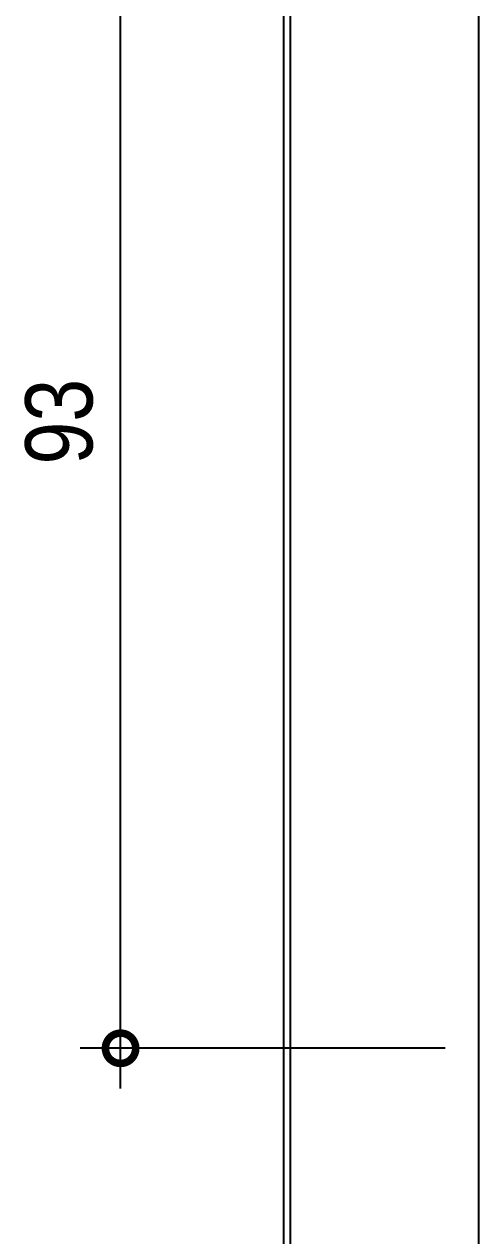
# Model space of a CAD drawing. Header units: metres. Extents: x 3 to 168, y -142 to 28.
# Drawn here: x 97.736 to 98.074, y -80.422 to -79.521 of the extents above; entities that cross this region are included whole.
import ezdxf

# ---------------------------------------------------------------- set-up
doc = ezdxf.new("R2010")
doc.units = ezdxf.units.M
for name, color, linetype in [('ARQ-ALV ACAB', 4, 'Continuous'), ('ARQ-ALV OSSO', 5, 'Continuous'), ('ARQ-DIM', 2, 'Continuous')]:
    doc.layers.add(name, color=color, linetype=linetype)
doc.styles.add('Adesa', font='ARIALN.TTF')
doc.dimstyles.new('ADESA 1-0025', dxfattribs={"dimtxt": 0.05, "dimasz": 0.045, "dimexe": 0.03, "dimexo": 0.04, "dimgap": 0.02, "dimtad": 1, "dimtoh": 1, "dimdec": 0, "dimlfac": 100, "dimzin": 4, "dimtxsty": 'Adesa', "dimblk": 'DOTSMALL', "dimcen": 1, "dimdle": 0.03, "dimclrd": 1, "dimclre": 1, "dimclrt": 256, "dimazin": 1, "dimtm": 1e-09, "dimtfac": 1, "dimtdec": 0, "dimtix": 1, "dimtmove": 2, "dimatfit": 0, "dimldrblk": 'DOTSMALL', "dimfxl": 0.8, "dimtvp": 2, "dimtolj": 1, "dimtzin": 0, "dimarcsym": 0})

# ---------------------------------------------------------------- blocks, each defined once
blk = doc.blocks.new('_DotSmall')
at = {"color": 0, "linetype": 'ByBlock', "const_width": 0.5}
blk.add_lwpolyline([(-0.0625, 0, 1), (0.0625, 0, 1)], format="xyb", close=True, dxfattribs=at)
blk = doc.blocks.new('*D318')
at = {"layer": 'ARQ-DIM', "color": 1, "lineweight": -2, "transparency": 16777216}
for p, q in [((97.80753, -80.31232), (97.80753, -79.3207)), ((98.0492, -79.3507), (97.77753, -79.3507)), ((98.04875, -80.28232), (97.77753, -80.28232))]:
    blk.add_line(p, q, dxfattribs=at)
at = {"layer": 'Defpoints', "color": 0, "transparency": 16777216}
for p in [(97.80753, -79.3507), (98.0892, -79.3507, -0.0002), (98.08875, -80.28232, -0.0002)]:
    blk.add_point(p, dxfattribs=at)
at = {"layer": 'ARQ-DIM', "color": 1, "lineweight": -2, "transparency": 16777216, "xscale": 0.045, "yscale": 0.045, "zscale": 0.045}
for p, rotation in [((97.80753, -79.3507), 90), ((97.80753, -80.28232), 270)]:
    blk.add_blockref('_DotSmall', p, dxfattribs=dict(at, rotation=rotation))
at = {"layer": 'ARQ-DIM', "transparency": 16777216, "insert": (97.762, -79.81651), "char_height": 0.05, "attachment_point": 5, "rotation": 90, "style": 'Adesa'}
blk.add_mtext('\\A1;93', dxfattribs=at)
blk = doc.blocks.new('AREAS MOLHADAS')
at = {"layer": 'ARQ-ALV ACAB', "elevation": 0}
blk.add_lwpolyline([(97.92876, -80.82814), (97.92875, -78.92475)], dxfattribs=at)
at = {"layer": 'ARQ-ALV OSSO', "elevation": 0}
for points in [[(97.93376, -80.83314), (97.93375, -78.92475)], [(98.07376, -80.64314), (98.07375, -79.10717)]]:
    blk.add_lwpolyline(points, dxfattribs=at)
at = {"layer": 'ARQ-DIM'}
dim = blk.add_linear_dim(base=(97.80753, -79.3507, 0.0001), p1=(98.08875, -80.28232, -0.00011), p2=(98.0892, -79.3507, -0.0001), angle=270, dimstyle='ADESA 1-0025', dxfattribs=at)
dim.commit()
dim.dimension.update_dxf_attribs({"geometry": '*D318', "text_midpoint": (97.762, -79.81651, 0.0001)})

msp = doc.modelspace()

# ---------------------------------------------------------------- block references
msp.add_blockref('AREAS MOLHADAS', (0, 0))

doc.saveas('drawing.dxf')
